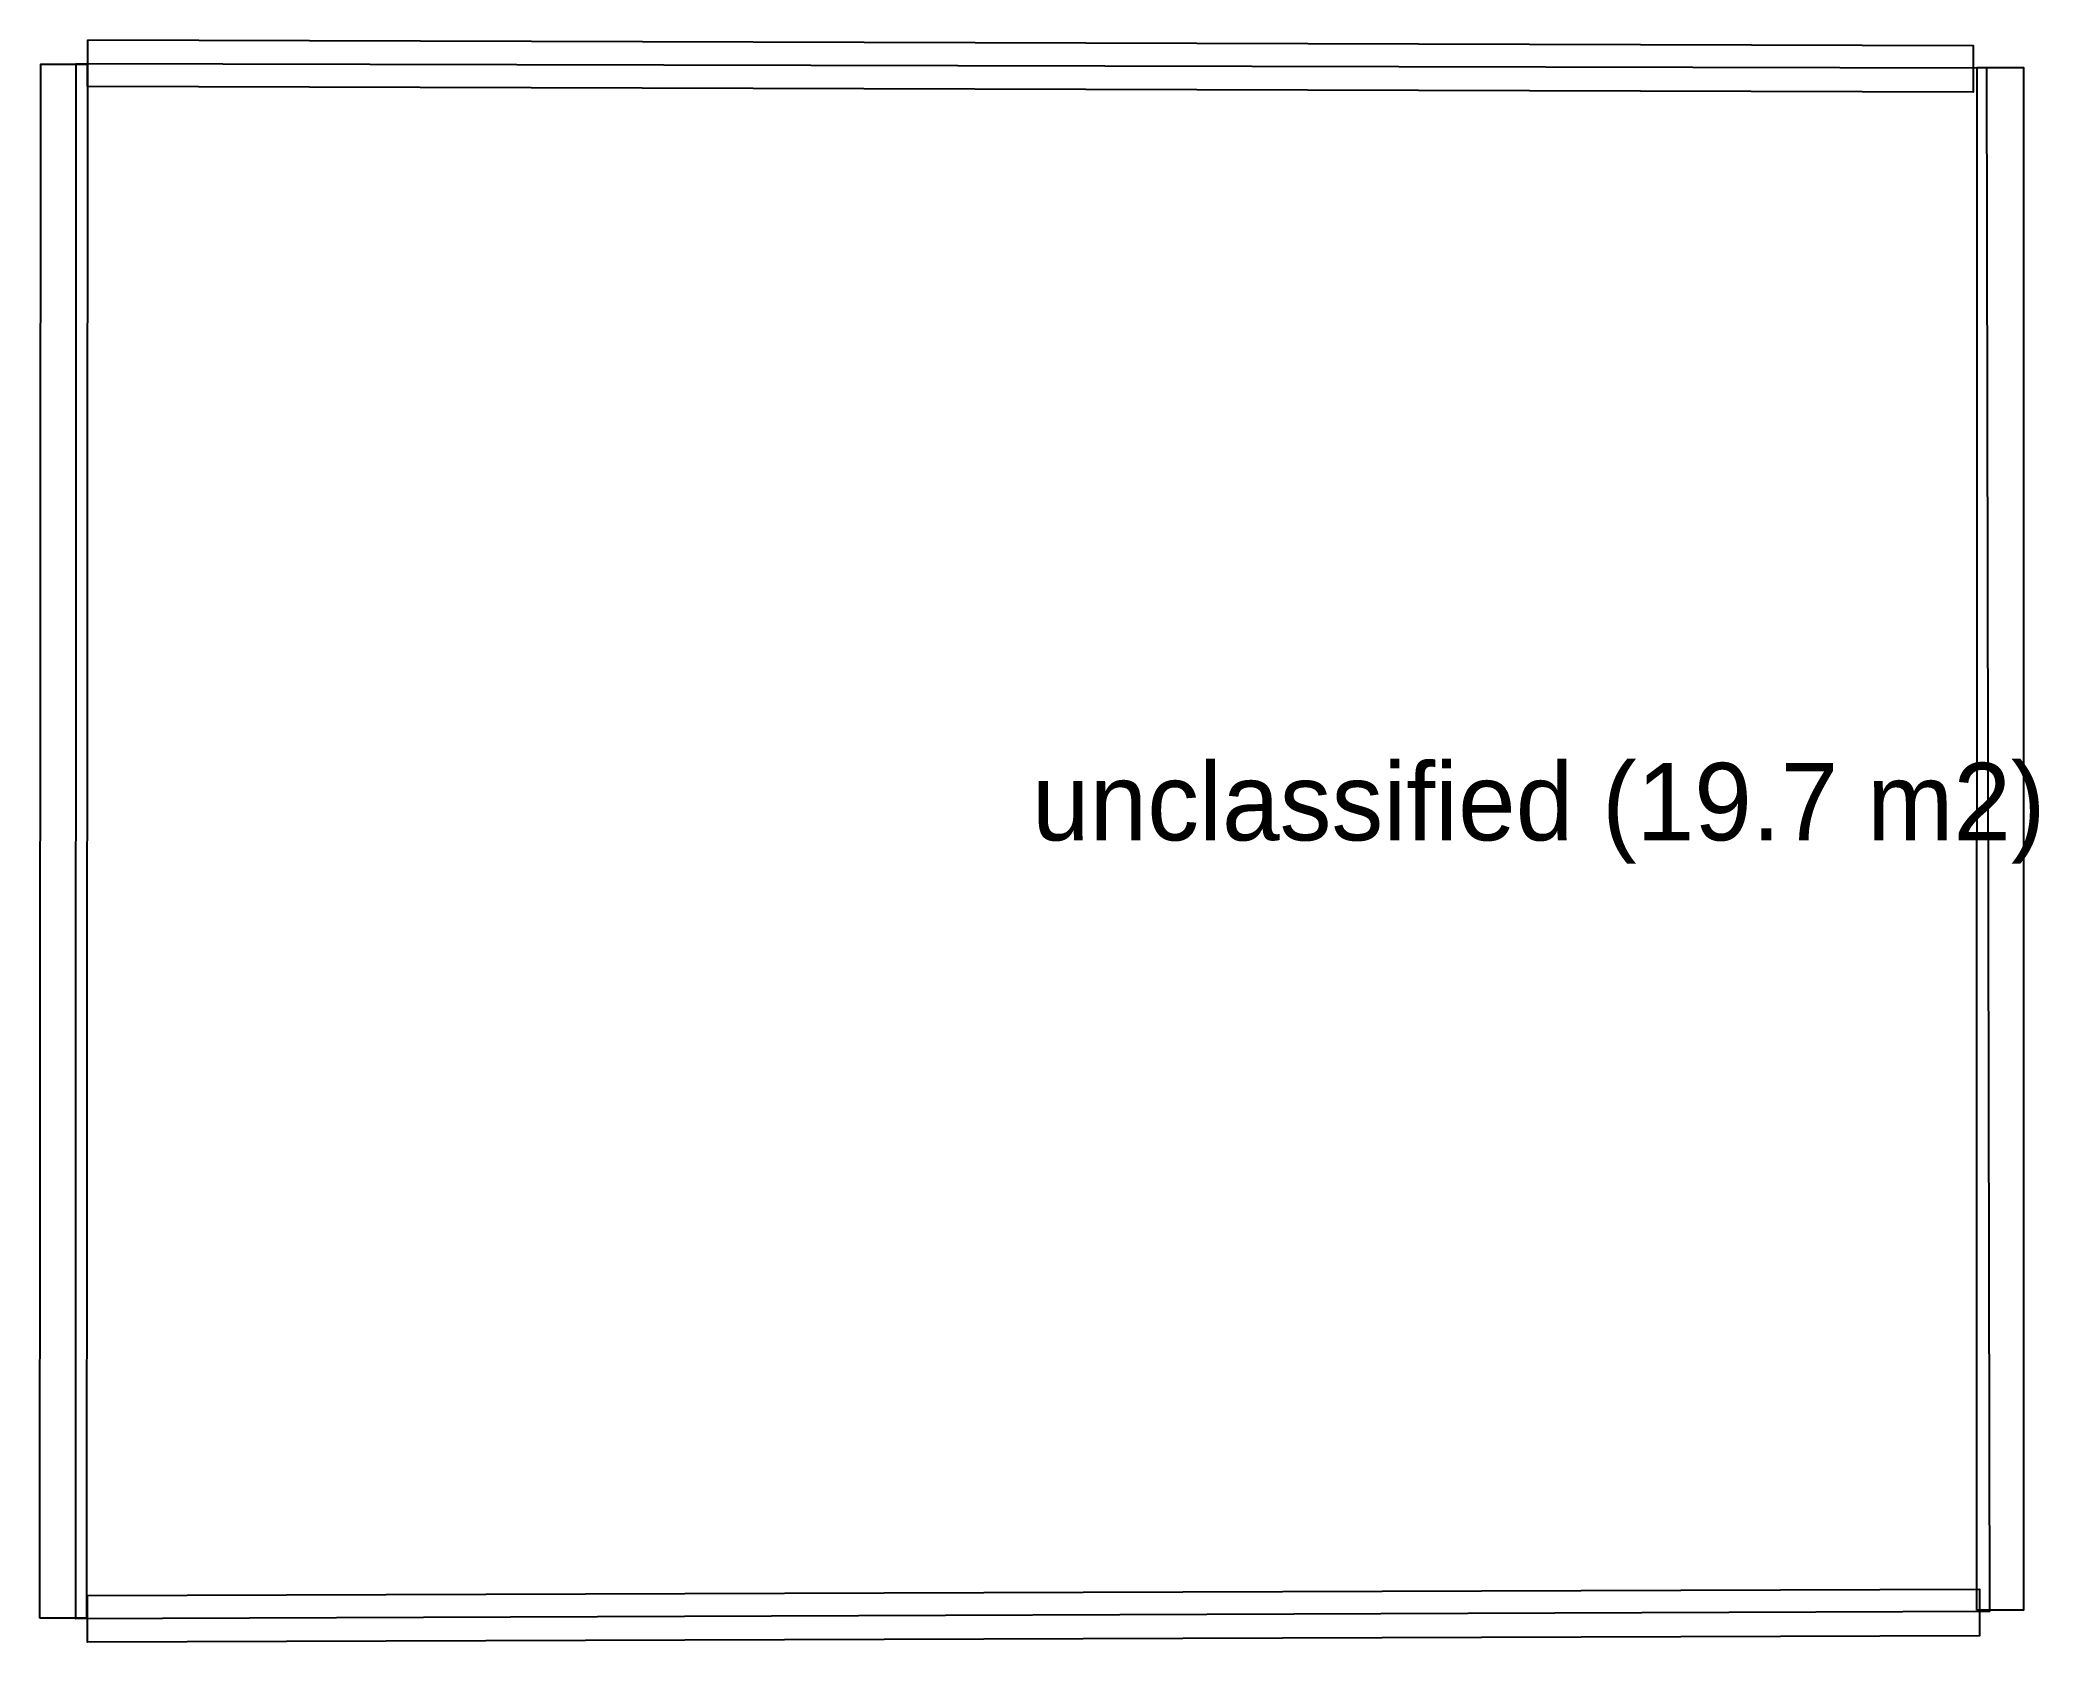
# Model space of a CAD drawing. Header units: metres. Extents: x -0.06 to 5.1, y -4.07 to 0.07.
import ezdxf

# ---------------------------------------------------------------- set-up
doc = ezdxf.new("R2010")
doc.units = ezdxf.units.M
for name, color, linetype in [('ROOMS', 3, 'Continuous'), ('TEXT', 2, 'Continuous'), ('WALLS', 7, 'Continuous')]:
    doc.layers.add(name, color=color, linetype=linetype)

msp = doc.modelspace()

# ---------------------------------------------------------------- linework, layer by layer
at = {"layer": 'ROOMS'}
msp.add_lwpolyline([(0.0326, 0.0057), (0.0313, -4.0071), (4.9734, -3.9885), (4.9654, -0.0058)], close=True, dxfattribs=at)
at = {"layer": 'WALLS'}
for points in [[(0.0632, 0.067), (4.9304, 0.0526), (4.9301, -0.0674), (0.0628, -0.053)], [(-0.0601, -4.0061), (-0.0578, 0.0044), (0.0622, 0.0043), (0.0599, -4.0061)], [(4.9401, -3.9854), (4.9405, -0.0043), (5.0605, -0.0043), (5.0601, -3.9854)], [(0.0624, -3.948), (4.9466, -3.9317), (4.947, -4.0517), (0.0628, -4.068)]]:
    msp.add_lwpolyline(points, close=True, dxfattribs=at)

# ---------------------------------------------------------------- texts
at = {"layer": 'TEXT'}
msp.add_text('unclassified (19.7 m2)', height=0.2, dxfattribs=at).set_placement((2.5007, -1.9989))

doc.saveas('drawing.dxf')
